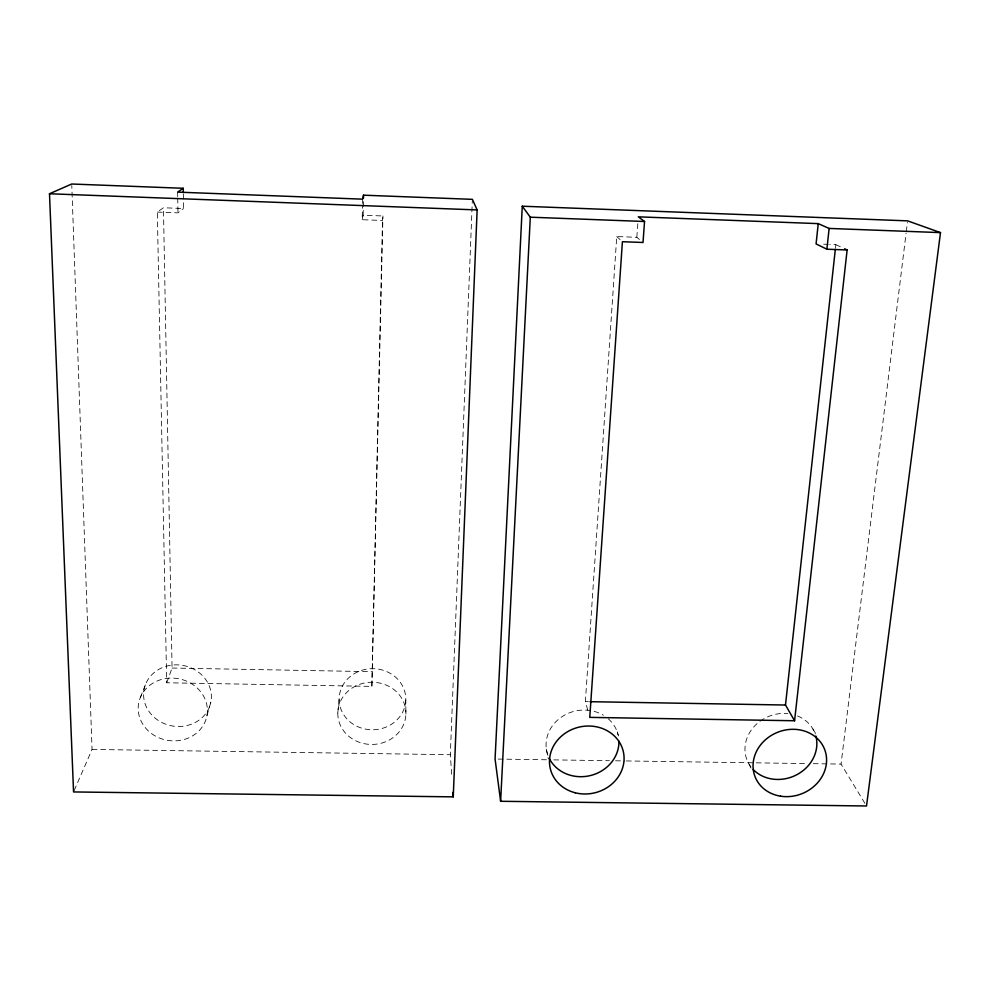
<?xml version="1.0" encoding="UTF-8"?>
<svg xmlns="http://www.w3.org/2000/svg" width="990" height="990" viewBox="0 0 990 990"><rect width="100%" height="100%" fill="white"/><g stroke="black" fill="none" stroke-linecap="round" stroke-linejoin="round"><path stroke-width="0.74" stroke-dasharray="4.95 3.71" d="M362.192 219.718L363.157 215.238L382.944 215.969L382.486 220.473L362.192 219.718L362.464 205.041M362.501 203.569L362.575 199.163M363.157 215.238L363.454 199.807M183.336 194.065L183.558 208.519L163.437 207.764L157.311 212.083L166.691 682.778L371.869 686.392L382.486 220.473M371.869 686.392L382.944 215.969M451.688 774.291L450.326 754.714L472.317 200.896M587.775 710.214L585.375 701.601L616.758 236.56L636.842 237.303L639.936 239.889M636.842 237.303L637.882 222.688M337.8 712.986L339.125 698.853M835.498 247.71L835.832 244.641L829.756 244.419M864.926 803.36L841.054 764.082L906.085 233.133M906.283 231.598L907.409 222.391M206.898 715.943A34.712 31.284 9.9 0 0 160.863 679.647A34.712 31.284 9.9 0 0 150.591 732.848A34.712 31.284 9.9 0 0 206.898 715.943L210.882 702.034A33.994 30.727 10.1 0 0 165.85 666.369A33.994 30.727 10.1 0 0 155.739 718.616A33.994 30.727 10.1 0 0 210.882 702.034M166.691 682.778L172.062 668.04L163.437 207.764M140.32 697.566L145.716 683.942M74.176 790.515L92.058 749.43L71.787 185.563M157.311 212.083L177.965 212.85L183.558 208.519M92.058 749.43L450.326 754.714M498.168 759.07L547.594 759.788M553.769 759.887L609.37 760.691M615.545 760.79L624.814 760.926M626.361 760.939L807.073 763.587M813.248 763.674L841.054 764.082M585.375 701.601L588.456 701.663M172.062 668.04L372.525 671.69M823.68 244.196L828.246 244.369M835.832 244.641L842.106 247.599M616.758 236.56L620.148 239.654M812.926 729.011L815.909 733.986M749.096 764.218L750.977 768.129M617.228 731.857L618.515 735.954M546.344 749.133L548.361 758.909M177.631 192.122L177.705 196.565M177.73 198.049L177.965 212.85M405.789 699.992A33.338 30.541 -0.8 0 1 355.002 725.286A33.338 30.541 -0.8 0 1 356.586 672.408A33.338 30.541 -0.8 0 1 405.789 699.992L405.9 714.112A34.056 31.098 -0.9 0 1 354.024 739.889A34.056 31.098 -0.9 0 1 355.645 686.033A34.056 31.098 -0.9 0 1 405.9 714.112M547.928 755.345A36.63 33.128 -13.3 0 1 560.711 717.589A36.63 33.128 -13.3 0 1 603.43 715.275M608.231 718.752A36.63 33.128 -13.3 0 1 618.144 734.988M750.989 766.978A36.519 32.398 -22.3 0 1 750.989 730.484A36.519 32.398 -22.3 0 1 787.793 713.604M797.556 715.98A36.519 32.398 -22.3 0 1 815.216 733.974"/><path stroke-width="1.49" d="M363.479 198.272L363.54 195.179L472.379 199.349L477.131 209.929L453.247 796.863L73.557 791.938L49.5 193.755L71.725 184.016L183.249 188.286L183.311 192.617M522.274 206.205L495.074 759.021L500.618 801.281L866.522 805.984L940.5 232.613L907.595 220.857L522.274 206.205L530.306 217.194L500.618 801.281M940.5 232.613L829.125 228.43L818.235 223.629L638.303 216.835L644.54 221.488L643.017 242.476L622.413 241.721L589.768 717.379L794.574 720.757L847.131 249.963L844.619 248.787M818.235 223.629L816.082 243.924L826.885 249.22L847.131 249.963M826.885 249.22L829.125 228.43M794.574 720.757L785.491 705.029L835.337 249.245M363.54 195.179L362.575 199.163L177.631 192.122L183.249 188.286M589.99 701.687L785.491 705.029M49.5 193.755L477.131 209.929M530.306 217.194L644.54 221.488M452.937 792.346L453.247 796.863M618.936 741.188A36.63 33.128 -13.3 0 1 590.51 775.529A36.63 33.128 -13.3 0 1 549.252 758.402M815.859 736.028A36.519 32.398 -22.3 0 1 796.987 774.626A36.519 32.398 -22.3 0 1 753.192 769.527M575.24 792.78A37.496 33.784 -13.3 0 0 623.279 751.422A37.496 33.784 -13.3 0 0 561.837 735.818A37.496 33.784 -13.3 0 0 575.24 792.78M780.491 796.17A37.373 33.029 -22.2 0 0 825.289 751.311A37.373 33.029 -22.2 0 0 763.649 741.461A37.373 33.029 -22.2 0 0 780.491 796.17"/></g></svg>
